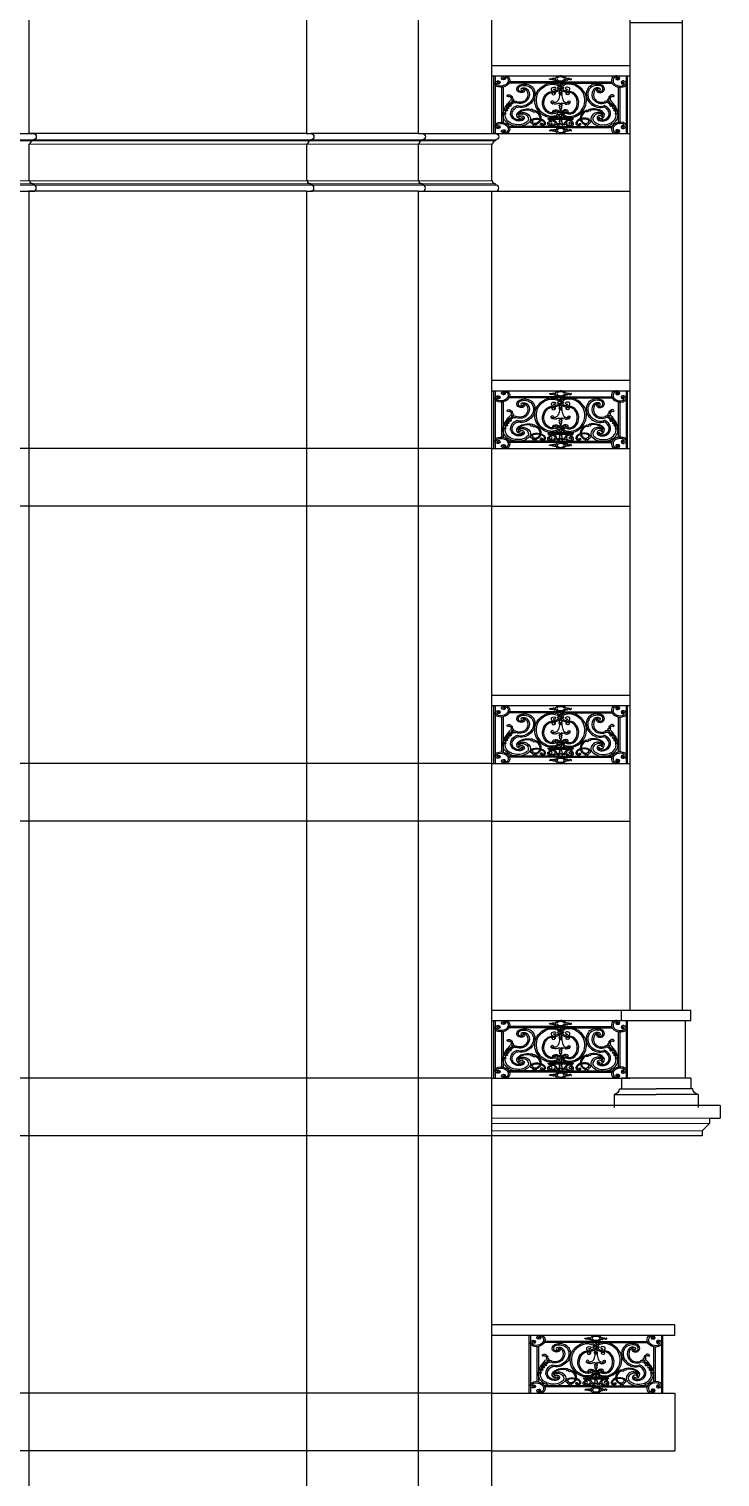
# Model space of a CAD drawing. Extents: x 185 to 567, y -69 to 170.
# Drawn here: x 411.99 to 418.58, y -27.89 to -14.09 of the extents above; entities that cross this region are included whole.
import ezdxf

# ---------------------------------------------------------------- set-up
doc = ezdxf.new("R2010")
doc.units = 0
doc.header["$LTSCALE"] = 0.25
doc.header["$MEASUREMENT"] = 0
doc.layers.get('0').update_dxf_attribs({"linetype": 'CONTINUOUS'})
for name, color, linetype in [('A-ELV 0', 10, 'CONTINUOUS'), ('A-ELV 1', 11, 'CONTINUOUS'), ('A-ELV 4', 41, 'CONTINUOUS'), ('A-ELV 5', 51, 'CONTINUOUS'), ('A-ELV 6', 71, 'CONTINUOUS'), ('A-FerFroge', 156, 'CONTINUOUS'), ('A-groves', 8, 'CONTINUOUS')]:
    doc.layers.add(name, color=color, linetype=linetype)
doc.layers.add('A-KORNISH', color=8, linetype='CONTINUOUS', lineweight=9)

# ---------------------------------------------------------------- blocks, each defined once
blk = doc.blocks.new('htft')
blk.add_lwpolyline([(0, 0), (-0.04, 0, 1), (-0.04, -0.06), (-0.04, -0.07, -0.414214), (-0.01, -0.1), (0, -0.1)], format="xyb")
blk = doc.blocks.new('A$C50FD488D')
for p, q in [((0.209, -0.648), (0.209, -0.101)), ((0.219, -0.1), (0.219, -0.649)), ((1.181, -0.1), (1.181, -0.649)), ((1.191, -0.648), (1.191, -0.101)), ((0.266, -0.208), (0.266, -0.542)), ((0.278, -0.206), (0.278, -0.544)), ((0.7, -0.169), (0.323, -0.169)), ((0.7, -0.158), (0.326, -0.158)), ((0.434, -0.169), (0.434, -0.178)), ((0.443, -0.169), (0.443, -0.178)), ((0.655, -0.123), (0.663, -0.123)), ((0.655, -0.14), (0.665, -0.14)), ((0.678, -0.209), (0.678, -0.218)), ((0.7, -0.207), (0.68, -0.207)), ((0.7, -0.158), (1.074, -0.158)), ((0.7, -0.169), (1.077, -0.169)), ((0.7, -0.207), (0.72, -0.207)), ((0.722, -0.209), (0.722, -0.218)), ((0.745, -0.14), (0.735, -0.14)), ((0.745, -0.123), (0.737, -0.123)), ((0.957, -0.169), (0.957, -0.178)), ((0.966, -0.169), (0.966, -0.178)), ((1.122, -0.206), (1.122, -0.544)), ((1.134, -0.208), (1.134, -0.542)), ((0.513, -0.3), (0.51, -0.3)), ((0.516, -0.28), (0.512, -0.28)), ((0.68, -0.22), (0.7, -0.22)), ((0.701, -0.263), (0.689, -0.263)), ((0.701, -0.278), (0.69, -0.278)), ((0.695, -0.274), (0.695, -0.278)), ((0.699, -0.263), (0.711, -0.263)), ((0.699, -0.278), (0.71, -0.278)), ((0.72, -0.22), (0.7, -0.22)), ((0.705, -0.274), (0.705, -0.278)), ((0.884, -0.28), (0.888, -0.28)), ((0.887, -0.3), (0.89, -0.3)), ((0.684, -0.327), (0.682, -0.327)), ((0.696, -0.362), (0.696, -0.375)), ((0.704, -0.362), (0.704, -0.375)), ((0.716, -0.327), (0.718, -0.327)), ((0.607, -0.508), (0.607, -0.511)), ((0.61, -0.505), (0.7, -0.505)), ((0.61, -0.514), (0.7, -0.514)), ((0.62, -0.498), (0.7, -0.498)), ((0.62, -0.498), (0.62, -0.505)), ((0.7, -0.498), (0.649, -0.498)), ((0.7, -0.505), (0.649, -0.505)), ((0.7, -0.514), (0.649, -0.514)), ((0.672, -0.453), (0.672, -0.461)), ((0.7, -0.45), (0.675, -0.45)), ((0.675, -0.464), (0.7, -0.464)), ((0.69, -0.514), (0.69, -0.522)), ((0.7, -0.45), (0.725, -0.45)), ((0.725, -0.464), (0.7, -0.464)), ((0.7, -0.498), (0.751, -0.498)), ((0.78, -0.498), (0.7, -0.498)), ((0.7, -0.505), (0.751, -0.505)), ((0.79, -0.505), (0.7, -0.505)), ((0.7, -0.514), (0.751, -0.514)), ((0.79, -0.514), (0.7, -0.514)), ((0.71, -0.514), (0.71, -0.522)), ((0.728, -0.453), (0.728, -0.461)), ((0.78, -0.498), (0.78, -0.505)), ((0.793, -0.508), (0.793, -0.511)), ((0.7, -0.581), (0.323, -0.581)), ((0.7, -0.592), (0.326, -0.592)), ((0.655, -0.61), (0.665, -0.61)), ((0.655, -0.627), (0.663, -0.627)), ((0.69, -0.551), (0.691, -0.551)), ((0.691, -0.536), (0.691, -0.551)), ((0.7, -0.581), (1.077, -0.581)), ((0.7, -0.592), (1.074, -0.592)), ((0.709, -0.536), (0.709, -0.551)), ((0.71, -0.551), (0.709, -0.551)), ((0.745, -0.61), (0.735, -0.61)), ((0.745, -0.627), (0.737, -0.627))]:
    blk.add_line(p, q)
at = {"extrusion": (0, 0, -1)}
for centre, major_axis, ratio, start_param, end_param in [((0.292, -0.126), (-0.0261, 0), 0.986193, 0.359204, 1.773868), ((0.293, -0.132), (-0.0326, 0), 0.986193, 1.693369, 2.794993), ((0.7, -0.129), (-0.0381, 0), 0.770201, 4.712389, 7.853982), ((0.245, -0.173), (0.0261, 0), 0.986193, 2.925853, 4.340517), ((0.252, -0.174), (0.0326, 0), 0.986193, 1.904728, 3.006352), ((0.252, -0.174), (0.0205, 0), 0.986193, 1.904728, 3.601022), ((0.245, -0.173), (0.014, 0), 0.986193, 3.739788, 4.340517), ((0.241, -0.163), (0.0157, 0), 0.986193, 4.340517, 6.796357), ((0.245, -0.165), (0.00696, 0), 0.986193, 3.141593, 9.424778), ((0.247, -0.167), (0.00887, 0), 0.986193, 0.513172, 3.089812), ((0.262, -0.144), (-0.0655, 0), 0.986193, 3.920657, 5.048192), ((0.262, -0.144), (-0.0534, 0), 0.986193, 3.920657, 5.048192), ((0.282, -0.122), (0.0157, 0), 0.986193, 1.044957, 3.500797), ((0.292, -0.126), (0.014, 0), 0.986193, 3.500797, 4.101526), ((0.293, -0.132), (0.0205, 0), 0.986193, 4.240292, 5.936586), ((0.286, -0.128), (-0.00887, 0), 0.986193, 1.609909, 4.186549), ((0.262, -0.144), (-0.0534, 0), 0.986193, 2.793121, 3.920657), ((0.262, -0.144), (-0.0655, 0), 0.986193, 2.793121, 3.920657), ((0.424, -0.225), (0.045, 0), 0.986193, 3.136144, 4.437415), ((0.424, -0.225), (0.0343, 0), 0.986193, 3.117833, 4.149148), ((0.431, -0.257), (-0.0667, 0), 0.986193, 1.189802, 2.81634), ((0.435, -0.248), (-0.0711, 0), 0.986193, 1.239292, 2.685863), ((0.683, -0.326), (-0.173, 0), 0.986193, 0.307207, 0.972216), ((0.683, -0.326), (0.162, 0), 0.986193, 3.544055, 4.113809), ((0.637, -0.259), (0.092, 0), 0.986193, 4.113809, 5.142554), ((0.637, -0.259), (0.0807, 0), 0.986193, 4.113809, 5.142554), ((0.622, -0.13), (-0.0028, 0), 0.986193, -0.347364, 2.45784), ((0.629, -0.125), (-0.0114, 0), 0.986193, 4.153001, 5.767627), ((0.629, -0.125), (-0.00588, 0), 0.986193, 3.689898, 5.767627), ((0.651, -0.226), (-0.0189, 0), 0.986193, 0.23755, 1.917148), ((0.639, -0.131), (-0.00547, 0), 0.986193, 0.548305, 1.353902), ((0.641, -0.143), (0.00954, 0), 0.986193, 4.147409, 5.443922), ((0.64, -0.136), (0.0103, 0), 0.986193, 4.517077, 4.873859), ((0.641, -0.103), (0.0235, 0), 0.986193, 1.128208, 1.558447), ((0.645, -0.138), (-0.00206, 0.00206), 1, 1.523847, 1.779943), ((0.655, -0.132), (0.00879, 0), 0.986193, 1.570796, 2.558971), ((0.654, -0.218), (-0.0107, 0), 0.986193, 1.917148, 5.316293), ((0.655, -0.132), (0.00879, 0), 0.986193, 4.310092, 4.712389), ((0.659, -0.213), (-0.0287, 0), 0.986193, 2.000961, 2.94312), ((0.7, -0.129), (-0.0273, 0.0003), 0.684091, 4.704331, 7.845923), ((0.659, -0.213), (-0.04, 0), 0.986193, 2.000961, 2.99964), ((0.68, -0.209), (0.00147, 0), 0.986193, 3.141593, 4.712389), ((0.704, -0.191), (0.0109, 0), 0.986193, 2.526413, 3.810715), ((0.684, -0.175), (-0.0145, 0), 0.986193, 2.72718, 3.810715), ((0.314, -0.291), (-0.0071, 0), 0.986193, 4.239124, 6.908824), ((0.321, -0.295), (0.0152, 0), 0.986193, 3.767232, 5.474069), ((0.322, -0.306), (-0.0107, 0), 0.986193, 1.097531, 2.553849), ((0.3, -0.317), (0.0457, 0), 0.986193, -0.809116, -0.712984), ((0.304, -0.319), (0.0334, 0), 0.986193, -0.587743, 0.619356), ((0.332, -0.29), (-0.00351, 0), 0.986193, 2.51217, 3.665061), ((0.336, -0.292), (0.00146, 0), 0.986193, 1.387681, 3.665061), ((0.338, -0.302), (-0.00841, 0), 0.986193, 1.387681, 2.785357), ((0.332, -0.304), (-0.0144, 0), 0.986193, 2.785357, 3.792328), ((0.346, -0.314), (-0.00182, 0.00182), 1, 5.778964, 6.141834), ((0.344, -0.314), (0.00147, 0), 0.986193, 1.906583, 3.426498), ((0.339, -0.33), (0.0165, 0), 0.986193, -1.23501, -0.133651), ((0.411, -0.228), (0.0318, 0), 0.986193, 1.02315, 3.250179), ((0.411, -0.228), (0.0212, 0), 0.986193, 1.359839, 3.277918), ((0.419, -0.228), (0.0104, 0), 0.986193, 3.141593, 9.424778), ((0.431, -0.245), (0.0316, 0), 0.986193, 4.08399, 5.814843), ((0.415, -0.238), (0.0107, 0), 0.986193, -0.207114, 1.517375), ((0.415, -0.238), (-0.0213, 0), 0.986193, 1.766722, 4.073893), ((0.431, -0.245), (0.021, 0), 0.986193, -1.540418, -0.468342), ((0.382, -0.282), (0.129, 0), 0.986193, 0.040903, 1.04538), ((0.365, -0.278), (0.0949, 0), 0.986193, -0.468342, 0.502042), ((0.365, -0.278), (-0.106, 0), 0.986193, 2.67325, 3.643635), ((0.374, -0.276), (-0.127, 0), 0.986193, 2.81634, 3.559374), ((0.393, -0.271), (0.119, 0), 0.986193, -0.478494, 0.140238), ((0.636, -0.33), (0, 0.168), 0.749863, 2.987054, 5.054443), ((0.637, -0.359), (0, 0.11), 0.634622, -1.455899, 0.198074), ((0.657, -0.227), (0.0253, 0), 0.986193, 1.662425, 3.379143), ((0.644, -0.266), (-0.0174, 0), 0.986193, 1.67343, 3.999532), ((0.662, -0.227), (0.0138, 0), 0.986193, 1.325993, 3.162944), ((0.659, -0.213), (0.04, 0), 0.986193, 0.177072, 1.662425), ((0.659, -0.213), (-0.0287, 0), 0.986193, 3.389621, 4.490786), ((0.68, -0.218), (0.00147, 0), 0.986193, 1.570796, 3.141593), ((0.512, -0.28), (0.179, 0), 0.986193, -0.010351, 0.269948), ((0.701, -0.263), (-0.0127, 0), 0.986193, -1.050198, 0.054521), ((0.696, -0.248), (0.00484, 0), 0.986193, 2.222604, 4.060581), ((0.695, -0.26), (0.00403, 0), 0.986193, 2.222604, 4.060581), ((0.683, -0.232), (0.0155, 0), 0.986193, -0.501731, 0.918989), ((0.691, -0.254), (0.00273, 0), 0.986193, -0.918989, 0.918989), ((0.424, -0.462), (0.145, 0), 0.986193, 3.070847, 3.598568), ((0.425, -0.464), (-0.14, 0), 0.986193, 0.223137, 0.363351), ((0.694, -0.593), (-0.446, 0), 0.986193, 0.456975, 0.619356), ((0.297, -0.415), (-0.00258, 0), 0.986193, 0.190764, 3.677531), ((0.302, -0.418), (-0.00375, 0), 0.986193, -1.206139, 0.535939), ((0.309, -0.402), (-0.00766, 0), 0.986193, -0.544841, 0.757911), ((0.299, -0.426), (-0.00441, 0), 0.986193, 1.935454, 3.61259), ((0.307, -0.402), (-0.00629, 0), 0.986193, 3.685922, 5.738345), ((0.303, -0.401), (-0.00496, 0), 0.986193, 1.545099, 3.312198), ((0.304, -0.428), (-0.00631, 0), 0.986193, 2.192956, 4.91313), ((0.312, -0.418), (0.00705, 0), 0.986193, 2.192956, 4.9735), ((0.308, -0.388), (-0.00191, 0), 0.986193, 3.7565, 6.59316), ((0.246, -0.328), (0.0854, 0), 0.986193, 0.444529, 0.783696), ((0.311, -0.403), (0.00326, 0), 0.986193, 1.079241, 3.312198), ((0.327, -0.401), (0.0209, 0), 0.986193, 3.756501, 4.081862), ((0.315, -0.406), (-0.00536, 0), 0.986193, 2.583833, 4.9735), ((0.307, -0.374), (0.0138, 0), 0.986193, 0.400155, 0.940269), ((0.33, -0.397), (-0.0121, 0), 0.986193, -0.557759, 0.436551), ((0.323, -0.38), (-0.00404, 0), 0.986193, 0.400155, 2.512824), ((0.326, -0.395), (0.00706, 0), 0.986193, 3.578144, 5.326019), ((0.327, -0.366), (-0.00411, 0), 0.986193, 0.444529, 3.917405), ((0.328, -0.377), (0.00194, 0), 0.986193, -0.597423, 2.512824), ((0.334, -0.373), (-0.00575, 0), 0.986193, -0.597423, 0.701205), ((0.332, -0.385), (0.00445, 0), 0.986193, -0.122631, 2.184426), ((0.336, -0.358), (0.00328, 0), 0.986193, 1.056125, 3.391753), ((0.333, -0.349), (-0.0083, 0), 0.986193, 3.078791, 4.711877), ((0.363, -0.382), (-0.0264, 0), 0.986193, -0.122631, 0.984654), ((0.414, -0.453), (-0.0791, 0), 0.986193, 0.094175, 1.069333), ((0.341, -0.367), (-0.00708, 0), 0.986193, 1.056125, 1.960136), ((0.346, -0.348), (0.00514, 0), 0.986193, 1.224743, 3.000432), ((0.344, -0.341), (0.00156, 0), 0.986193, 2.393715, 4.557851), ((0.343, -0.337), (0.00181, 0), 0.986193, -0.253663, 1.416259), ((0.339, -0.345), (-0.00499, 0), 0.986193, 2.393715, 2.865382), ((0.345, -0.343), (-0.00147, 0), 0.986193, 4.095125, 6.006974), ((0.362, -0.373), (-0.0219, 0), 0.986193, 0.60362, 0.944428), ((0.347, -0.337), (-0.00175, 0), 0.986193, -0.253663, 2.002078), ((0.36, -0.364), (0.0243, 0), 0.986193, 4.095125, 5.362212), ((0.349, -0.329), (-0.00629, 0), 0.986193, 3.007942, 4.929364), ((0.362, -0.373), (0.0189, 0), 0.986193, 3.923198, 5.156681), ((0.348, -0.354), (-0.00144, 0), 0.986193, 1.218517, 4.325141), ((0.459, -0.487), (0.122, 0), 0.986193, 3.626248, 3.961743), ((0.399, -0.297), (0.0669, 0), 0.986193, 0.502042, 2.015089), ((0.4, -0.299), (0.0534, 0), 0.986193, 0.481174, 2.075535), ((0.379, -0.39), (0.00656, 0), 0.986193, 4.127294, 5.247131), ((0.383, -0.414), (-0.0164, 0), 0.986193, 1.131987, 1.889406), ((0.407, -0.344), (0.0474, 0), 0.986193, 1.219531, 2.105538), ((0.411, -0.331), (-0.0723, 0), 0.986193, 4.186973, 5.030999), ((0.46, -0.512), (-0.0986, 0), 0.986193, 0.847252, 1.876614), ((0.46, -0.512), (-0.091, 0), 0.986193, 0.847252, 1.775558), ((0.383, -0.28), (-0.117, 0), 0.986193, 3.559374, 4.361123), ((0.487, -0.427), (0.00925, 0), 0.986193, 3.141593, 9.424778), ((0.637, -0.358), (0, 0.105), 0.664345, 2.792693, 4.826957), ((0.648, -0.35), (-0.0189, 0), 0.986193, 4.424307, 6.467477), ((0.638, -0.347), (0.00867, 0), 0.986193, 3.141593, 9.424778), ((0.661, -0.442), (-0.0187, 0), 0.986193, -0.611101, 1.440214), ((0.653, -0.327), (0.0285, 0), 0.986193, 0.005829, 1.918893), ((0.66, -0.363), (-0.00819, 0), 0.986193, 3.762001, 5.60071), ((0.663, -0.454), (0.031, 0), 0.986193, 4.581806, 6.159658), ((0.678, -0.376), (0.014, 0), 0.986193, 3.787884, 5.054616), ((0.684, -0.357), (-0.0067, 0), 0.986193, 3.987504, 4.964118), ((0.692, -0.365), (-0.00484, 0), 0.986193, 0.845912, 2.529622), ((0.693, -0.383), (0.00433, 0), 0.986193, 1.875147, 4.408038), ((0.696, -0.401), (-0.00587, 0), 0.986193, -0.780965, 0.780965), ((0.69, -0.373), (-0.00589, 0), 0.986193, 3.583441, 4.408038), ((0.691, -0.392), (0.00524, 0), 0.986193, -1.266445, 1.266445), ((0.687, -0.41), (0.00756, 0), 0.986193, -0.780965, -0.059676), ((0.706, -0.413), (0.0121, 0), 0.986193, 2.301082, 3.417667), ((0.694, -0.426), (0.0055, 0), 0.986193, -0.84051, 0.965496), ((0.385, -0.476), (0.106, 0), 0.986193, 2.22596, 3.172079), ((0.288, -0.458), (0.0038, 0), 0.986193, 3.141593, 9.424778), ((0.292, -0.429), (-0.00571, 0), 0.986193, 3.508652, 5.408534), ((0.385, -0.476), (0.0917, 0), 0.986193, 2.216856, 3.176603), ((0.307, -0.446), (0.0127, 0), 0.986193, 2.444401, 4.409658), ((0.322, -0.471), (0.028, 0), 0.986193, 3.087824, 3.501086), ((0.296, -0.458), (0.00362, 0), 0.986193, -1.200664, 1.691177), ((0.302, -0.433), (-0.00495, 0), 0.986193, 0.367059, 1.782679), ((0.409, -0.461), (0.0759, 0), 0.986193, 2.176291, 3.342001), ((0.409, -0.461), (0.0653, 0), 0.986193, 2.176291, 3.613177), ((0.394, -0.482), (0.0496, 0), 0.986193, 1.018559, 2.176291), ((0.394, -0.482), (0.0389, 0), 0.986193, 1.018559, 2.176291), ((0.426, -0.473), (-0.0471, 0), 0.986193, -0.551208, 0.847252), ((0.402, -0.488), (-0.0193, 0), 0.986193, 3.502327, 5.731977), ((0.426, -0.473), (0.0395, 0), 0.986193, 3.247905, 3.988844), ((0.425, -0.493), (-0.0447, 0), 0.986193, 0.555033, 2.128552), ((0.421, -0.488), (-0.0279, 0), 0.986193, 0.006108, 1.81447), ((0.397, -0.487), (0.00434, 0), 0.986193, -0.037495, 3.068222), ((0.414, -0.492), (0.0135, 0), 0.986193, 3.494217, 5.041103), ((0.407, -0.502), (0.0153, 0), 0.986193, -0.500246, 1.018559), ((0.407, -0.502), (-0.026, 0), 0.986193, 2.049556, 4.160152), ((0.412, -0.51), (-0.0517, 0), 0.986193, 1.883649, 3.597263), ((0.412, -0.51), (0.0662, 0), 0.986193, -0.984044, 0.45567), ((0.519, -0.542), (-0.0388, 0), 0.986193, -0.010266, 1.508225), ((0.514, -0.533), (-0.02, 0), 0.986193, -0.153938, 1.183318), ((0.504, -0.435), (0.00925, 0), 0.986193, 3.141593, 9.424778), ((0.52, -0.543), (-0.0319, 0), 0.986193, 1.15152, 1.500262), ((0.46, -0.512), (0.0986, 0), 0.986193, -1.051426, -0.604473), ((0.46, -0.512), (0.091, 0), 0.986193, -0.95037, -0.604473), ((0.524, -0.581), (-0.0781, 0), 0.986193, 1.477321, 2.262749), ((0.524, -0.581), (-0.0704, 0), 0.986193, 1.477321, 2.262749), ((0.499, -0.512), (-0.0556, 0), 0.986193, 3.300043, 4.143488), ((0.542, -0.447), (-0.00969, 0), 0.986193, 0.203134, 1.344916), ((0.472, -0.503), (-0.0759, 0), 0.986193, 2.537119, 3.56788), ((0.472, -0.503), (0.0836, 0), 0.986193, -0.604473, 0.213243), ((0.542, -0.447), (0.00969, 0), 0.986193, 0.579329, 1.596479), ((0.55, -0.55), (0.0298, 0), 0.986193, -0.875887, -0.023874), ((0.55, -0.55), (-0.0375, 0), 0.986193, 2.265705, 3.10214), ((0.61, -0.508), (0.00294, 0), 0.986193, 3.141593, 4.712389), ((0.61, -0.511), (-0.00294, 0), 0.986193, 4.712389, 6.283185), ((0.621, -0.522), (-0.00525, 0), 0.986193, 4.527174, 6.98995), ((0.634, -0.547), (0.0332, 0), 0.986193, 4.187766, 6.285251), ((0.634, -0.547), (-0.0233, 0), 0.986193, 1.046173, 3.586786), ((0.645, -0.448), (0.0501, 0), 0.986193, 0.31332, 1.348449), ((0.663, -0.438), (0.00464, 0), 0.986193, 1.87872, 4.710272), ((0.663, -0.454), (0.0208, 0), 0.986193, 4.699759, 6.096997), ((0.65, -0.451), (0.0333, 0), 0.986193, 0.38402, 1.030313), ((0.675, -0.453), (0.00294, 0), 0.986193, 3.141593, 4.712389), ((0.675, -0.461), (-0.00294, 0), 0.986193, 4.712389, 6.283185), ((0.695, -0.521), (0.00463, 0), 0.986193, 1.620238, 3.108149), ((0.698, -0.536), (-0.00637, 0), 0.986193, -0.119702, 1.112412), ((0.704, -0.439), (-0.0108, 0), 0.986193, -0.769176, 0.965496), ((0.7, -0.479), (-0.00775, 0), 0.986193, -0.81588, 0.81588), ((0.689, -0.468), (0.0079, 0), 0.986193, -0.546224, 0.81588), ((0.688, -0.491), (0.00973, 0), 0.986193, -0.81588, 0.81588), ((0.694, -0.528), (-0.00233, 0), 0.986193, 2.029181, 4.254004), ((0.694, -0.448), (0.00262, 0), 0.986193, -0.769176, 0.769176), ((0.245, -0.577), (-0.0261, 0), 0.986193, -1.198924, 0.21574), ((0.252, -0.576), (-0.0326, 0), 0.986193, 0.13524, 1.236864), ((0.252, -0.576), (0.0205, 0), 0.986193, 2.682163, 4.378457), ((0.245, -0.577), (-0.014, 0), 0.986193, -1.198924, -0.598195), ((0.241, -0.587), (-0.0157, 0), 0.986193, 2.628421, 5.084261), ((0.247, -0.583), (-0.00887, 0), 0.986193, 0.05178, 2.628421), ((0.245, -0.585), (0.00696, 0), 0.986193, 3.141593, 9.424778), ((0.262, -0.606), (0.0655, 0), 0.986193, 4.376586, 5.504121), ((0.262, -0.606), (0.0534, 0), 0.986193, 4.376586, 5.504121), ((0.282, -0.628), (-0.0157, 0), 0.986193, -0.359204, 2.096636), ((0.292, -0.624), (0.0261, 0), 0.986193, 1.367724, 2.782388), ((0.284, -0.624), (0.00696, 0), 0.986193, 3.141593, 9.424778), ((0.292, -0.624), (-0.014, 0), 0.986193, -0.959933, -0.359204), ((0.293, -0.618), (-0.0205, 0), 0.986193, 3.488192, 5.184486), ((0.286, -0.622), (0.00887, 0), 0.986193, -1.044957, 1.531684), ((0.293, -0.618), (0.0326, 0), 0.986193, 0.3466, 1.448224), ((0.262, -0.606), (0.0534, 0), 0.986193, -0.779064, 0.348471), ((0.262, -0.606), (-0.0655, 0), 0.986193, 2.362528, 3.490064), ((0.378, -0.494), (-0.0865, 0), 0.986193, 4.712389, 5.430246), ((0.378, -0.494), (-0.072, 0), 0.986193, 4.695569, 5.430246), ((0.391, -0.487), (0.0953, 0), 0.986193, 0.581027, 1.717764), ((0.391, -0.486), (-0.081, 0), 0.986193, 3.748469, 4.870759), ((0.489, -0.542), (-0.00856, 0), 0.986193, 2.258777, 6.210372), ((0.5, -0.556), (-0.00856, 0), 0.986193, -1.220497, 2.8792), ((0.507, -0.526), (0.0397, 0), 0.986193, 0.971295, 1.828835), ((0.505, -0.573), (0.00492, 0), 0.986193, 2.129858, 4.153328), ((0.498, -0.562), (0.0086, 0), 0.986193, 0.273969, 1.011735), ((0.5, -0.581), (-0.00425, 0), 0.986193, 2.129858, 3.088852), ((0.514, -0.53), (-0.0241, 0), 0.986193, 4.01445, 4.96415), ((0.522, -0.562), (-0.0086, 0), 0.986193, -1.011735, -0.273969), ((0.52, -0.581), (-0.00425, 0), 0.986193, 0.05274, 1.011735), ((0.515, -0.573), (-0.00492, 0), 0.986193, 2.129858, 4.153328), ((0.499, -0.512), (-0.0479, 0), 0.986193, 3.629804, 4.033873), ((0.56, -0.561), (0.00859, 0), 0.986193, 2.449744, 4.261139), ((0.56, -0.559), (0.00684, 0), 0.986193, 3.141593, 9.424778), ((0.568, -0.555), (-0.0181, 0), 0.986193, 4.232351, 5.591336), ((0.568, -0.555), (0.0104, 0), 0.986193, 1.090758, 1.92466), ((0.566, -0.552), (-0.0143, 0), 0.986193, 2.957403, 4.232351), ((0.566, -0.552), (0.0219, 0), 0.986193, -0.154706, 1.090758), ((0.63, -0.556), (0.0253, 0), 0.986193, 1.521268, 3.60072), ((0.622, -0.552), (-0.0163, 0), 0.986193, 0.44789, 2.354725), ((0.631, -0.556), (0.0159, 0), 0.986193, 1.544729, 3.589483), ((0.622, -0.62), (0.0028, 0), 0.986193, 0.683753, 3.488957), ((0.629, -0.625), (0.0114, 0), 0.986193, 3.657151, 5.271777), ((0.629, -0.625), (0.00588, 0), 0.986193, 3.657151, 5.73488), ((0.631, -0.545), (-0.0265, 0), 0.986193, 3.586786, 4.686322), ((0.632, -0.546), (0.0348, 0), 0.986193, 0.432203, 1.57951), ((0.639, -0.619), (0.00547, 0), 0.986193, 1.78769, 2.593288), ((0.641, -0.607), (0.00954, 0), 0.986193, 0.839263, 2.135776), ((0.64, -0.614), (0.0103, 0), 0.986193, 1.409326, 1.766108), ((0.641, -0.647), (0.0235, 0), 0.986193, -1.558447, -1.128208), ((0.655, -0.618), (-0.00879, 0), 0.986193, 0.582622, 1.570796), ((0.645, -0.612), (0.00206, 0.00206), 1, 1.36165, 1.617745), ((0.655, -0.618), (0.00879, 0), 0.986193, 1.570796, 1.973093), ((0.634, -0.547), (0.0233, 0.0233), 1, 1.165751, 1.225211), ((0.663, -0.565), (0.00605, 0), 0.986193, -1.339211, -0.50515), ((0.668, -0.552), (-0.00509, 0), 0.986193, 1.277223, 2.908786), ((0.675, -0.558), (0.00781, 0), 0.986193, 1.353928, 2.636442), ((0.681, -0.549), (0.00856, 0), 0.986193, 0.31267, 2.908786), ((0.679, -0.575), (0.00989, 0), 0.986193, 4.495521, 5.311814), ((0.687, -0.561), (-0.00726, 0), 0.986193, 3.205723, 5.116798), ((0.698, -0.561), (0.00336, 0), 0.986193, 3.205723, 4.562542), ((0.697, -0.556), (-0.00221, 0), 0.986193, 3.148587, 4.562542), ((0.701, -0.556), (0.000869, 0.000869), 1, 3.843332, 5.068991), ((0.7, -0.621), (-0.0381, 0), 0.770201, 7.853982, 10.995574), ((0.7, -0.621), (-0.0273, 0.0003), 0.684091, 1.562738, 4.704331)]:
    blk.add_ellipse(centre, major_axis=major_axis, ratio=ratio, start_param=start_param, end_param=end_param, dxfattribs=at)
for centre, major_axis, ratio, start_param, end_param in [((0.7, -0.129), (0.0381, 0), 0.770201, 4.712389, 7.853982), ((1.107, -0.132), (0.0326, 0), 0.986193, 1.693369, 2.794993), ((1.108, -0.126), (0.0261, 0), 0.986193, 0.359204, 1.773868), ((0.7, -0.129), (0.0273, 0.0003), 0.684091, 4.704331, 7.845923), ((0.716, -0.175), (0.0145, 0), 0.986193, 2.72718, 3.810715), ((0.741, -0.213), (0.04, 0), 0.986193, 2.000961, 2.99964), ((0.696, -0.191), (-0.0109, 0), 0.986193, 2.526413, 3.810715), ((0.741, -0.213), (0.0287, 0), 0.986193, 2.000961, 2.94312), ((0.72, -0.209), (-0.00147, 0), 0.986193, 3.141593, 4.712389), ((0.763, -0.259), (-0.092, 0), 0.986193, 4.113809, 5.142554), ((0.763, -0.259), (-0.0807, 0), 0.986193, 4.113809, 5.142554), ((0.746, -0.218), (0.0107, 0), 0.986193, 1.917148, 5.316293), ((0.749, -0.226), (0.0189, 0), 0.986193, 0.23755, 1.917148), ((0.745, -0.132), (-0.00879, 0), 0.986193, 4.310092, 4.712389), ((0.745, -0.132), (-0.00879, 0), 0.986193, 1.570796, 2.558971), ((0.759, -0.103), (-0.0235, 0), 0.986193, 1.128208, 1.558447), ((0.759, -0.143), (-0.00954, 0), 0.986193, 4.147409, 5.443922), ((0.755, -0.138), (0.00206, 0.00206), 1, 1.523847, 1.779943), ((0.76, -0.136), (-0.0103, 0), 0.986193, 4.517077, 4.873859), ((0.761, -0.131), (0.00547, 0), 0.986193, 0.548305, 1.353902), ((0.771, -0.125), (0.0114, 0), 0.986193, 4.153001, 5.767627), ((0.771, -0.125), (0.00588, 0), 0.986193, 3.689898, 5.767627), ((0.778, -0.13), (0.0028, 0), 0.986193, -0.347364, 2.45784), ((0.717, -0.326), (-0.162, 0), 0.986193, 3.544055, 4.113809), ((0.717, -0.326), (0.173, 0), 0.986193, 0.307207, 0.972216), ((0.965, -0.248), (0.0711, 0), 0.986193, 1.239292, 2.685863), ((0.969, -0.257), (0.0667, 0), 0.986193, 1.189802, 2.81634), ((0.976, -0.225), (-0.045, 0), 0.986193, 3.136144, 4.437415), ((0.976, -0.225), (-0.0343, 0), 0.986193, 3.117833, 4.149148), ((1.138, -0.144), (0.0655, 0), 0.986193, 2.793121, 3.920657), ((1.138, -0.144), (0.0534, 0), 0.986193, 2.793121, 3.920657), ((1.107, -0.132), (-0.0205, 0), 0.986193, 4.240292, 5.936586), ((1.138, -0.144), (0.0655, 0), 0.986193, 3.920657, 5.048192), ((1.138, -0.144), (0.0534, 0), 0.986193, 3.920657, 5.048192), ((1.114, -0.128), (0.00887, 0), 0.986193, 1.609909, 4.186549), ((1.118, -0.122), (-0.0157, 0), 0.986193, 1.044957, 3.500797), ((1.108, -0.126), (-0.014, 0), 0.986193, 3.500797, 4.101526), ((1.159, -0.163), (-0.0157, 0), 0.986193, 4.340517, 6.796357), ((1.153, -0.167), (-0.00887, 0), 0.986193, 0.513172, 3.089812), ((1.155, -0.165), (-0.00696, 0), 0.986193, 3.141593, 9.424778), ((1.148, -0.174), (-0.0205, 0), 0.986193, 1.904728, 3.601022), ((1.148, -0.174), (-0.0326, 0), 0.986193, 1.904728, 3.006352), ((1.155, -0.173), (-0.014, 0), 0.986193, 3.739788, 4.340517), ((1.155, -0.173), (-0.0261, 0), 0.986193, 2.925853, 4.340517), ((0.717, -0.232), (-0.0155, 0), 0.986193, -0.501731, 0.918989), ((0.741, -0.213), (-0.04, 0), 0.986193, 0.177072, 1.662425), ((0.699, -0.263), (0.0127, 0), 0.986193, -1.050198, 0.054521), ((0.709, -0.254), (-0.00273, 0), 0.986193, -0.918989, 0.918989), ((0.704, -0.248), (-0.00484, 0), 0.986193, 2.222604, 4.060581), ((0.705, -0.26), (-0.00403, 0), 0.986193, 2.222604, 4.060581), ((0.888, -0.28), (-0.179, 0), 0.986193, -0.010351, 0.269948), ((0.741, -0.213), (0.0287, 0), 0.986193, 3.389621, 4.490786), ((0.72, -0.218), (-0.00147, 0), 0.986193, 1.570796, 3.141593), ((0.738, -0.227), (-0.0138, 0), 0.986193, 1.325993, 3.162944), ((0.756, -0.266), (0.0174, 0), 0.986193, 1.67343, 3.999532), ((0.764, -0.33), (0, 0.168), 0.749863, 2.987054, 5.054443), ((0.743, -0.227), (-0.0253, 0), 0.986193, 1.662425, 3.379143), ((0.763, -0.359), (0, 0.11), 0.634622, -1.455899, 0.198074), ((1.007, -0.271), (-0.119, 0), 0.986193, -0.478494, 0.140238), ((1.018, -0.282), (-0.129, 0), 0.986193, 0.040903, 1.04538), ((1.026, -0.276), (0.127, 0), 0.986193, 2.81634, 3.559374), ((1.035, -0.278), (0.106, 0), 0.986193, 2.67325, 3.643635), ((1.035, -0.278), (-0.0949, 0), 0.986193, -0.468342, 0.502042), ((0.969, -0.245), (-0.0316, 0), 0.986193, 4.08399, 5.814843), ((0.969, -0.245), (-0.021, 0), 0.986193, -1.540418, -0.468342), ((0.985, -0.238), (0.0213, 0), 0.986193, 1.766722, 4.073893), ((0.981, -0.228), (-0.0104, 0), 0.986193, 3.141593, 9.424778), ((0.989, -0.228), (-0.0318, 0), 0.986193, 1.02315, 3.250179), ((0.985, -0.238), (-0.0107, 0), 0.986193, -0.207114, 1.517375), ((0.989, -0.228), (-0.0212, 0), 0.986193, 1.359839, 3.277918), ((1.061, -0.33), (-0.0165, 0), 0.986193, -1.23501, -0.133651), ((1.068, -0.304), (0.0144, 0), 0.986193, 2.785357, 3.792328), ((1.062, -0.302), (0.00841, 0), 0.986193, 1.387681, 2.785357), ((1.056, -0.314), (-0.00147, 0), 0.986193, 1.906583, 3.426498), ((1.054, -0.314), (0.00182, 0.00182), 1, 5.778964, 6.141834), ((1.096, -0.319), (-0.0334, 0), 0.986193, -0.587743, 0.619356), ((1.064, -0.292), (-0.00146, 0), 0.986193, 1.387681, 3.665061), ((1.068, -0.29), (0.00351, 0), 0.986193, 2.51217, 3.665061), ((1.1, -0.317), (-0.0457, 0), 0.986193, -0.809116, -0.712984), ((1.079, -0.295), (-0.0152, 0), 0.986193, 3.767232, 5.474069), ((1.078, -0.306), (0.0107, 0), 0.986193, 1.097531, 2.553849), ((1.086, -0.291), (0.0071, 0), 0.986193, 4.239124, 6.908824), ((0.706, -0.426), (-0.0055, 0), 0.986193, -0.84051, 0.965496), ((0.694, -0.413), (-0.0121, 0), 0.986193, 2.301082, 3.417667), ((0.708, -0.365), (0.00484, 0), 0.986193, 0.845912, 2.529622), ((0.71, -0.373), (0.00589, 0), 0.986193, 3.583441, 4.408038), ((0.709, -0.392), (-0.00524, 0), 0.986193, -1.266445, 1.266445), ((0.713, -0.41), (-0.00756, 0), 0.986193, -0.780965, -0.059676), ((0.737, -0.454), (-0.031, 0), 0.986193, 4.581806, 6.159658), ((0.707, -0.383), (-0.00433, 0), 0.986193, 1.875147, 4.408038), ((0.704, -0.401), (0.00587, 0), 0.986193, -0.780965, 0.780965), ((0.716, -0.357), (0.0067, 0), 0.986193, 3.987504, 4.964118), ((0.747, -0.327), (-0.0285, 0), 0.986193, 0.005829, 1.918893), ((0.722, -0.376), (-0.014, 0), 0.986193, 3.787884, 5.054616), ((0.74, -0.363), (0.00819, 0), 0.986193, 3.762001, 5.60071), ((0.763, -0.358), (0, 0.105), 0.664345, 2.792693, 4.826957), ((0.739, -0.442), (0.0187, 0), 0.986193, -0.611101, 1.440214), ((0.752, -0.35), (0.0189, 0), 0.986193, 4.424307, 6.467477), ((0.762, -0.347), (-0.00867, 0), 0.986193, 3.141593, 9.424778), ((0.913, -0.427), (-0.00925, 0), 0.986193, 3.141593, 9.424778), ((1.017, -0.28), (0.117, 0), 0.986193, 3.559374, 4.361123), ((0.94, -0.512), (0.0986, 0), 0.986193, 0.847252, 1.876614), ((0.94, -0.512), (0.091, 0), 0.986193, 0.847252, 1.775558), ((1.001, -0.297), (-0.0669, 0), 0.986193, 0.502042, 2.015089), ((1, -0.299), (-0.0534, 0), 0.986193, 0.481174, 2.075535), ((0.989, -0.331), (0.0723, 0), 0.986193, 4.186973, 5.030999), ((0.993, -0.344), (-0.0474, 0), 0.986193, 1.219531, 2.105538), ((1.017, -0.414), (0.0164, 0), 0.986193, 1.131987, 1.889406), ((1.021, -0.39), (-0.00656, 0), 0.986193, 4.127294, 5.247131), ((0.986, -0.453), (0.0791, 0), 0.986193, 0.094175, 1.069333), ((0.941, -0.487), (-0.122, 0), 0.986193, 3.626248, 3.961743), ((1.04, -0.364), (-0.0243, 0), 0.986193, 4.095125, 5.362212), ((1.038, -0.373), (-0.0189, 0), 0.986193, 3.923198, 5.156681), ((1.051, -0.329), (0.00629, 0), 0.986193, 3.007942, 4.929364), ((1.052, -0.354), (0.00144, 0), 0.986193, 1.218517, 4.325141), ((1.038, -0.373), (0.0219, 0), 0.986193, 0.60362, 0.944428), ((1.054, -0.348), (-0.00514, 0), 0.986193, 1.224743, 3.000432), ((1.037, -0.382), (0.0264, 0), 0.986193, -0.122631, 0.984654), ((1.053, -0.337), (0.00175, 0), 0.986193, -0.253663, 2.002078), ((1.055, -0.343), (0.00147, 0), 0.986193, 4.095125, 6.006974), ((1.057, -0.337), (-0.00181, 0), 0.986193, -0.253663, 1.416259), ((1.061, -0.345), (0.00499, 0), 0.986193, 2.393715, 2.865382), ((1.059, -0.367), (0.00708, 0), 0.986193, 1.056125, 1.960136), ((1.056, -0.341), (-0.00156, 0), 0.986193, 2.393715, 4.557851), ((1.067, -0.349), (0.0083, 0), 0.986193, 3.078791, 4.711877), ((1.064, -0.358), (-0.00328, 0), 0.986193, 1.056125, 3.391753), ((1.068, -0.385), (-0.00445, 0), 0.986193, -0.122631, 2.184426), ((0.706, -0.593), (0.446, 0), 0.986193, 0.456975, 0.619356), ((1.073, -0.366), (0.00411, 0), 0.986193, 0.444529, 3.917405), ((1.066, -0.373), (0.00575, 0), 0.986193, -0.597423, 0.701205), ((1.072, -0.377), (-0.00194, 0), 0.986193, -0.597423, 2.512824), ((1.074, -0.395), (-0.00706, 0), 0.986193, 3.578144, 5.326019), ((1.077, -0.38), (0.00404, 0), 0.986193, 0.400155, 2.512824), ((1.154, -0.328), (-0.0854, 0), 0.986193, 0.444529, 0.783696), ((1.085, -0.406), (0.00536, 0), 0.986193, 2.583833, 4.9735), ((1.07, -0.397), (0.0121, 0), 0.986193, -0.557759, 0.436551), ((1.093, -0.374), (-0.0138, 0), 0.986193, 0.400155, 0.940269), ((1.073, -0.401), (-0.0209, 0), 0.986193, 3.756501, 4.081862), ((1.088, -0.418), (-0.00705, 0), 0.986193, 2.192956, 4.9735), ((1.089, -0.403), (-0.00326, 0), 0.986193, 1.079241, 3.312198), ((1.093, -0.402), (0.00629, 0), 0.986193, 3.685922, 5.738345), ((1.096, -0.428), (0.00631, 0), 0.986193, 2.192956, 4.91313), ((1.092, -0.388), (0.00191, 0), 0.986193, 3.7565, 6.59316), ((1.097, -0.401), (0.00496, 0), 0.986193, 1.545099, 3.312198), ((1.101, -0.426), (0.00441, 0), 0.986193, 1.935454, 3.61259), ((1.091, -0.402), (0.00766, 0), 0.986193, -0.544841, 0.757911), ((1.098, -0.418), (0.00375, 0), 0.986193, -1.206139, 0.535939), ((1.103, -0.415), (0.00258, 0), 0.986193, 0.190764, 3.677531), ((0.976, -0.462), (-0.145, 0), 0.986193, 3.070847, 3.598568), ((0.975, -0.464), (0.14, 0), 0.986193, 0.223137, 0.363351), ((0.711, -0.468), (-0.0079, 0), 0.986193, -0.546224, 0.81588), ((0.696, -0.439), (0.0108, 0), 0.986193, -0.769176, 0.965496), ((0.706, -0.448), (-0.00262, 0), 0.986193, -0.769176, 0.769176), ((0.712, -0.491), (-0.00973, 0), 0.986193, -0.81588, 0.81588), ((0.706, -0.528), (0.00233, 0), 0.986193, 2.029181, 4.254004), ((0.705, -0.521), (-0.00463, 0), 0.986193, 1.620238, 3.108149), ((0.702, -0.536), (0.00637, 0), 0.986193, -0.119702, 1.112412), ((0.7, -0.479), (0.00775, 0), 0.986193, -0.81588, 0.81588), ((0.755, -0.448), (-0.0501, 0), 0.986193, 0.31332, 1.348449), ((0.737, -0.454), (-0.0208, 0), 0.986193, 4.699759, 6.096997), ((0.75, -0.451), (-0.0333, 0), 0.986193, 0.38402, 1.030313), ((0.725, -0.453), (-0.00294, 0), 0.986193, 3.141593, 4.712389), ((0.725, -0.461), (0.00294, 0), 0.986193, 4.712389, 6.283185), ((0.766, -0.547), (-0.0332, 0), 0.986193, 4.187766, 6.285251), ((0.737, -0.438), (-0.00464, 0), 0.986193, 1.87872, 4.710272), ((0.766, -0.547), (0.0233, 0), 0.986193, 1.046173, 3.586786), ((0.779, -0.522), (0.00525, 0), 0.986193, 4.527174, 6.98995), ((0.79, -0.508), (-0.00294, 0), 0.986193, 3.141593, 4.712389), ((0.79, -0.511), (0.00294, 0), 0.986193, 4.712389, 6.283185), ((0.85, -0.55), (0.0375, 0), 0.986193, 2.265705, 3.10214), ((0.85, -0.55), (-0.0298, 0), 0.986193, -0.875887, -0.023874), ((0.876, -0.581), (0.0781, 0), 0.986193, 1.477321, 2.262749), ((0.876, -0.581), (0.0704, 0), 0.986193, 1.477321, 2.262749), ((0.928, -0.503), (-0.0836, 0), 0.986193, -0.604473, 0.213243), ((0.901, -0.512), (0.0556, 0), 0.986193, 3.300043, 4.143488), ((0.928, -0.503), (0.0759, 0), 0.986193, 2.537119, 3.56788), ((0.858, -0.447), (-0.00969, 0), 0.986193, 0.579329, 1.596479), ((0.94, -0.512), (-0.0986, 0), 0.986193, -1.051426, -0.604473), ((0.858, -0.447), (0.00969, 0), 0.986193, 0.203134, 1.344916), ((0.94, -0.512), (-0.091, 0), 0.986193, -0.95037, -0.604473), ((0.88, -0.543), (0.0319, 0), 0.986193, 1.15152, 1.500262), ((0.881, -0.542), (0.0388, 0), 0.986193, -0.010266, 1.508225), ((0.896, -0.435), (-0.00925, 0), 0.986193, 3.141593, 9.424778), ((0.886, -0.533), (0.02, 0), 0.986193, -0.153938, 1.183318), ((0.988, -0.51), (-0.0662, 0), 0.986193, -0.984044, 0.45567), ((0.988, -0.51), (0.0517, 0), 0.986193, 1.883649, 3.597263), ((0.975, -0.493), (0.0447, 0), 0.986193, 0.555033, 2.128552), ((0.993, -0.502), (0.026, 0), 0.986193, 2.049556, 4.160152), ((0.979, -0.488), (0.0279, 0), 0.986193, 0.006108, 1.81447), ((0.993, -0.502), (-0.0153, 0), 0.986193, -0.500246, 1.018559), ((0.998, -0.488), (0.0193, 0), 0.986193, 3.502327, 5.731977), ((1.006, -0.482), (-0.0496, 0), 0.986193, 1.018559, 2.176291), ((0.986, -0.492), (-0.0135, 0), 0.986193, 3.494217, 5.041103), ((1.006, -0.482), (-0.0389, 0), 0.986193, 1.018559, 2.176291), ((1.003, -0.487), (-0.00434, 0), 0.986193, -0.037495, 3.068222), ((0.974, -0.473), (-0.0395, 0), 0.986193, 3.247905, 3.988844), ((0.974, -0.473), (0.0471, 0), 0.986193, -0.551208, 0.847252), ((0.991, -0.461), (-0.0653, 0), 0.986193, 2.176291, 3.613177), ((0.991, -0.461), (-0.0759, 0), 0.986193, 2.176291, 3.342001), ((1.015, -0.476), (-0.0917, 0), 0.986193, 2.216856, 3.176603), ((1.015, -0.476), (-0.106, 0), 0.986193, 2.22596, 3.172079), ((1.098, -0.433), (0.00495, 0), 0.986193, 0.367059, 1.782679), ((1.093, -0.446), (-0.0127, 0), 0.986193, 2.444401, 4.409658), ((1.104, -0.458), (-0.00362, 0), 0.986193, -1.200664, 1.691177), ((1.108, -0.429), (0.00571, 0), 0.986193, 3.508652, 5.408534), ((1.078, -0.471), (-0.028, 0), 0.986193, 3.087824, 3.501086), ((1.112, -0.458), (-0.0038, 0), 0.986193, 3.141593, 9.424778), ((0.7, -0.621), (0.0381, 0), 0.770201, 7.853982, 10.995574), ((0.7, -0.621), (0.0273, 0.0003), 0.684091, 1.562738, 4.704331), ((0.699, -0.556), (-0.000869, 0.000869), 1, 3.843332, 5.068991), ((0.703, -0.556), (0.00221, 0), 0.986193, 3.148587, 4.562542), ((0.702, -0.561), (-0.00336, 0), 0.986193, 3.205723, 4.562542), ((0.713, -0.561), (0.00726, 0), 0.986193, 3.205723, 5.116798), ((0.719, -0.549), (-0.00856, 0), 0.986193, 0.31267, 2.908786), ((0.721, -0.575), (-0.00989, 0), 0.986193, 4.495521, 5.311814), ((0.725, -0.558), (-0.00781, 0), 0.986193, 1.353928, 2.636442), ((0.732, -0.552), (0.00509, 0), 0.986193, 1.277223, 2.908786), ((0.737, -0.565), (-0.00605, 0), 0.986193, -1.339211, -0.50515), ((0.766, -0.547), (-0.0233, 0.0233), 1, 1.165751, 1.225211), ((0.768, -0.546), (-0.0348, 0), 0.986193, 0.432203, 1.57951), ((0.769, -0.545), (0.0265, 0), 0.986193, 3.586786, 4.686322), ((0.745, -0.618), (0.00879, 0), 0.986193, 0.582622, 1.570796), ((0.745, -0.618), (-0.00879, 0), 0.986193, 1.570796, 1.973093), ((0.759, -0.647), (-0.0235, 0), 0.986193, -1.558447, -1.128208), ((0.759, -0.607), (-0.00954, 0), 0.986193, 0.839263, 2.135776), ((0.755, -0.612), (-0.00206, 0.00206), 1, 1.36165, 1.617745), ((0.76, -0.614), (-0.0103, 0), 0.986193, 1.409326, 1.766108), ((0.761, -0.619), (-0.00547, 0), 0.986193, 1.78769, 2.593288), ((0.771, -0.625), (-0.0114, 0), 0.986193, 3.657151, 5.271777), ((0.778, -0.552), (0.0163, 0), 0.986193, 0.44789, 2.354725), ((0.771, -0.625), (-0.00588, 0), 0.986193, 3.657151, 5.73488), ((0.77, -0.556), (-0.0253, 0), 0.986193, 1.521268, 3.60072), ((0.769, -0.556), (-0.0159, 0), 0.986193, 1.544729, 3.589483), ((0.778, -0.62), (-0.0028, 0), 0.986193, 0.683753, 3.488957), ((0.834, -0.552), (-0.0219, 0), 0.986193, -0.154706, 1.090758), ((0.834, -0.552), (0.0143, 0), 0.986193, 2.957403, 4.232351), ((0.832, -0.555), (0.0181, 0), 0.986193, 4.232351, 5.591336), ((0.832, -0.555), (-0.0104, 0), 0.986193, 1.090758, 1.92466), ((0.84, -0.559), (-0.00684, 0), 0.986193, 3.141593, 9.424778), ((0.84, -0.561), (-0.00859, 0), 0.986193, 2.449744, 4.261139), ((0.901, -0.512), (0.0479, 0), 0.986193, 3.629804, 4.033873), ((0.886, -0.53), (0.0241, 0), 0.986193, 4.01445, 4.96415), ((0.893, -0.526), (-0.0397, 0), 0.986193, 0.971295, 1.828835), ((0.885, -0.573), (0.00492, 0), 0.986193, 2.129858, 4.153328), ((0.878, -0.562), (0.0086, 0), 0.986193, -1.011735, -0.273969), ((0.88, -0.581), (0.00425, 0), 0.986193, 0.05274, 1.011735), ((0.9, -0.556), (0.00856, 0), 0.986193, -1.220497, 2.8792), ((0.902, -0.562), (-0.0086, 0), 0.986193, 0.273969, 1.011735), ((0.9, -0.581), (0.00425, 0), 0.986193, 2.129858, 3.088852), ((0.895, -0.573), (-0.00492, 0), 0.986193, 2.129858, 4.153328), ((0.911, -0.542), (0.00856, 0), 0.986193, 2.258777, 6.210372), ((1.009, -0.487), (-0.0953, 0), 0.986193, 0.581027, 1.717764), ((1.009, -0.486), (0.081, 0), 0.986193, 3.748469, 4.870759), ((1.022, -0.494), (0.072, 0), 0.986193, 4.695569, 5.430246), ((1.022, -0.494), (0.0865, 0), 0.986193, 4.712389, 5.430246), ((1.138, -0.606), (0.0655, 0), 0.986193, 2.362528, 3.490064), ((1.107, -0.618), (-0.0326, 0), 0.986193, 0.3466, 1.448224), ((1.138, -0.606), (-0.0534, 0), 0.986193, -0.779064, 0.348471), ((1.107, -0.618), (0.0205, 0), 0.986193, 3.488192, 5.184486), ((1.138, -0.606), (-0.0655, 0), 0.986193, 4.376586, 5.504121), ((1.138, -0.606), (-0.0534, 0), 0.986193, 4.376586, 5.504121), ((1.108, -0.624), (-0.0261, 0), 0.986193, 1.367724, 2.782388), ((1.114, -0.622), (-0.00887, 0), 0.986193, -1.044957, 1.531684), ((1.116, -0.624), (-0.00696, 0), 0.986193, 3.141593, 9.424778), ((1.118, -0.628), (0.0157, 0), 0.986193, -0.359204, 2.096636), ((1.108, -0.624), (0.014, 0), 0.986193, -0.959933, -0.359204), ((1.159, -0.587), (0.0157, 0), 0.986193, 2.628421, 5.084261), ((1.153, -0.583), (0.00887, 0), 0.986193, 0.05178, 2.628421), ((1.155, -0.585), (-0.00696, 0), 0.986193, 3.141593, 9.424778), ((1.148, -0.576), (-0.0205, 0), 0.986193, 2.682163, 4.378457), ((1.148, -0.576), (0.0326, 0), 0.986193, 0.13524, 1.236864), ((1.155, -0.577), (0.014, 0), 0.986193, -1.198924, -0.598195), ((1.155, -0.577), (0.0261, 0), 0.986193, -1.198924, 0.21574)]:
    blk.add_ellipse(centre, major_axis=major_axis, ratio=ratio, start_param=start_param, end_param=end_param)
for centre, major_axis in [((0.284, -0.126), (-0.00696, 0)), ((0.34, -0.304), (-0.00331, 0)), ((0.648, -0.271), (-0.0114, 0)), ((0.657, -0.45), (-0.00865, 0)), ((0.627, -0.549), (-0.0105, 0))]:
    blk.add_ellipse(centre, major_axis=major_axis, ratio=0.986193, dxfattribs=at)
for centre, major_axis in [((1.116, -0.126), (0.00696, 0)), ((0.752, -0.271), (0.0114, 0)), ((1.06, -0.304), (0.00331, 0)), ((0.743, -0.45), (0.00865, 0)), ((0.773, -0.549), (0.0105, 0))]:
    blk.add_ellipse(centre, major_axis=major_axis, ratio=0.986193)
for points, knots in [([(0.668, -0.479), (0.655, -0.485), (0.646, -0.487), (0.636, -0.487), (0.6, -0.487), (0.563, -0.461), (0.519, -0.373), (0.518, -0.312), (0.534, -0.263)], [6.027743, 6.027743, 6.027743, 6.027743, 6.283185, 6.283185, 6.283185, 7.269804, 7.269804, 8.291248, 8.291248, 8.291248, 8.291248]), ([(0.578, -0.347), (0.58, -0.316), (0.591, -0.288), (0.619, -0.26), (0.633, -0.256), (0.647, -0.26)], [4.827286, 4.827286, 4.827286, 4.827286, 5.70956, 5.70956, 6.446715, 6.446715, 6.446715, 6.446715]), ([(0.732, -0.479), (0.745, -0.485), (0.754, -0.487), (0.764, -0.487), (0.8, -0.487), (0.837, -0.461), (0.881, -0.373), (0.882, -0.312), (0.866, -0.263)], [6.027743, 6.027743, 6.027743, 6.027743, 6.283185, 6.283185, 6.283185, 7.269804, 7.269804, 8.291248, 8.291248, 8.291248, 8.291248]), ([(0.822, -0.347), (0.82, -0.316), (0.809, -0.288), (0.781, -0.26), (0.767, -0.256), (0.753, -0.26)], [4.827286, 4.827286, 4.827286, 4.827286, 5.70956, 5.70956, 6.446715, 6.446715, 6.446715, 6.446715]), ([(0.646, -0.452), (0.626, -0.457), (0.605, -0.445), (0.581, -0.398), (0.576, -0.372), (0.578, -0.347)], [6.123586, 6.123586, 6.123586, 6.123586, 7.196425, 7.196425, 7.96855, 7.96855, 7.96855, 7.96855]), ([(0.754, -0.452), (0.774, -0.457), (0.795, -0.445), (0.819, -0.398), (0.824, -0.372), (0.822, -0.347)], [6.123586, 6.123586, 6.123586, 6.123586, 7.196425, 7.196425, 7.96855, 7.96855, 7.96855, 7.96855])]:
    blk.add_open_spline(points, degree=3, knots=knots)
blk = doc.blocks.new('A$C043E0DF6')
at = {"layer": 'A-ELV 0'}
for p, q in [((-0.35, 0.1, 0), (-0.35, -0.6)), ((0.35, 0.1, 0), (0.35, -0.6, 0)), ((0.2, -0.45), (-0.2, -0.05)), ((0.2, -0.05), (-0.2, -0.45)), ((-0.425, -0.6, 0), (-0.425, -0.7, 0)), ((-0.425, -0.6, 0), (0.425, -0.6, 0)), ((-0.425, -0.6), (-0.425, -0.7, 0)), ((0.425, -0.6, 0), (0.425, -0.7, 0)), ((-0.425, -0.7, 0), (0.425, -0.7, 0)), ((-0.375, -0.7, 0), (-0.375, -0.75, 0)), ((-0.375, -0.75, 0), (0.375, -0.75, 0)), ((-0.25, -1.173, 0), (-0.35, -0.75, 0)), ((0.35, -0.75, 0), (0.25, -1.173, 0)), ((0.375, -0.7, 0), (0.375, -0.75, 0)), ((0.25, -1.173, 0), (-0.25, -1.173, 0)), ((-0.25, -1.173, 0), (-0.25, -10.63, 0)), ((0.25, -1.223, 0), (-0.25, -1.223, 0)), ((0.25, -1.173, 0), (0.25, -10.63, 0)), ((0.33, -10.63, 0), (-0.33, -10.63, 0)), ((-0.33, -10.73, 0), (-0.33, -10.63, 0)), ((0.33, -10.73, 0), (-0.33, -10.73, 0)), ((-0.28, -11.28, 0), (-0.28, -10.73, 0)), ((0.28, -11.28, 0), (0.28, -10.73, 0)), ((0.33, -10.73, 0), (0.33, -10.63, 0)), ((-0.33, -11.28, 0), (-0.33, -11.38, 0)), ((-0.33, -11.28, 0), (0.33, -11.28, 0)), ((0.33, -11.28, 0), (0.33, -11.38, 0)), ((-0.4, -11.435, 0), (-0.4, -11.56, 0)), ((-0.4, -11.435, 0), (0, -11.435, 0)), ((-0.35, -11.38, 0), (0, -11.38, 0)), ((0.35, -11.38, 0), (0, -11.38, 0)), ((0.4, -11.435, 0), (0, -11.435, 0)), ((0.4, -11.435, 0), (0.4, -11.56, 0))]:
    blk.add_line(p, q, dxfattribs=at)
for points in [[(-0.25, -0.5), (0.25, -0.5), (0.25, 0), (-0.25, 0)], [(-0.2, -0.45), (0.2, -0.45), (0.2, -0.05), (-0.2, -0.05)]]:
    blk.add_lwpolyline(points, close=True, dxfattribs=at)
for centre, start, end in [((-0.41, -11.376, 0), 279.2497, 356.203), ((0.41, -11.376, 0), 183.797, 260.7503)]:
    blk.add_arc(centre, 0.0597, start, end, dxfattribs=at)

msp = doc.modelspace()

# ---------------------------------------------------------------- linework, layer by layer
at = {"layer": 'A-ELV 0'}
for p, q in [((416.402, -14.436, 0), (417.722, -14.436, 0)), ((416.402, -14.536, 0), (417.722, -14.536, 0)), ((411.992, -15.086, 0), (412.032, -15.086, 0)), ((416.442, -15.086, 0), (417.722, -15.086, 0)), ((416.443, -15.636, 0), (417.722, -15.636, 0)), ((416.402, -17.436, 0), (417.722, -17.436, 0)), ((416.402, -17.536, 0), (417.722, -17.536, 0)), ((416.402, -18.086, 0), (417.722, -18.086, 0)), ((416.402, -18.636, 0), (417.722, -18.636, 0)), ((416.402, -20.436, 0), (417.722, -20.436, 0)), ((416.402, -20.536, 0), (417.722, -20.536, 0)), ((416.402, -21.086, 0), (417.722, -21.086, 0)), ((416.402, -21.636, 0), (417.722, -21.636, 0)), ((416.402, -23.436, 0), (417.722, -23.436, 0)), ((416.402, -23.536, 0), (417.722, -23.536, 0)), ((416.402, -24.086, 0), (417.722, -24.086, 0)), ((418.152, -26.436, 0), (416.402, -26.436, 0)), ((418.152, -26.536, 0), (418.152, -26.436, 0)), ((418.152, -26.536, 0), (416.402, -26.536, 0)), ((416.402, -27.086, 0), (418.152, -27.086, 0)), ((418.152, -27.086, 0), (418.152, -27.636, 0)), ((416.402, -27.636, 0), (418.152, -27.636, 0))]:
    msp.add_line(p, q, dxfattribs=at)
at = {"layer": 'A-ELV 1'}
for p, q in [((416.402, -11.436, 0), (416.402, -15.086, 0)), ((415.702, -15.086, 0), (416.402, -15.086, 0)), ((416.402, -15.186, 0), (416.402, -15.536, 0)), ((415.702, -15.636, 0), (416.402, -15.636, 0)), ((416.402, -15.636, 0), (416.402, -42.086, 0)), ((418.582, -24.346, 0), (416.402, -24.346, 0)), ((418.582, -24.346, 0), (418.582, -24.466, 0)), ((418.482, -24.516, 0), (418.412, -24.586, 0)), ((418.482, -24.466, 0), (418.482, -24.516, 0)), ((418.482, -24.466, 0), (418.582, -24.466, 0)), ((418.412, -24.636, 0), (416.402, -24.636, 0)), ((418.412, -24.586, 0), (418.412, -24.636, 0))]:
    msp.add_line(p, q, dxfattribs=at)
at = {"layer": 'A-ELV 4'}
for p, q in [((415.702, -11.436, 0), (415.702, -15.086, 0)), ((415.702, -15.086, 0), (414.68, -15.086, 0)), ((411.992, -15.186, 0), (411.992, -15.536, 0)), ((415.702, -15.186, 0), (415.702, -15.536, 0)), ((415.702, -15.636, 0), (414.68, -15.636, 0)), ((415.702, -15.636, 0), (415.702, -42.086, 0))]:
    msp.add_line(p, q, dxfattribs=at)
at = {"layer": 'A-ELV 5'}
for p, q in [((414.64, -11.436, 0), (414.64, -15.086, 0)), ((414.64, -15.086, 0), (411.992, -15.086, 0)), ((414.64, -15.186, 0), (414.64, -15.536, 0)), ((414.64, -15.636, 0), (411.992, -15.636, 0)), ((414.64, -15.636, 0), (414.64, -42.086, 0))]:
    msp.add_line(p, q, dxfattribs=at)
at = {"layer": 'A-ELV 6'}
for p, q in [((411.992, -11.436, 0), (411.992, -15.086, 0)), ((401.512, -15.086, 0), (411.992, -15.086, 0)), ((401.472, -15.636, 0), (412.033, -15.636, 0)), ((411.992, -15.636, 0), (411.992, -42.086, 0))]:
    msp.add_line(p, q, dxfattribs=at)
at = {"layer": 'A-groves'}
for p, q in [((416.402, -18.086, 0), (396.932, -18.086, 0)), ((416.402, -18.636, 0), (396.932, -18.636, 0)), ((416.402, -21.086, 0), (396.932, -21.086, 0)), ((416.402, -21.636, 0), (396.932, -21.636, 0)), ((416.402, -24.086, 0), (396.932, -24.086, 0)), ((416.402, -24.636, 0), (396.932, -24.636, 0)), ((416.402, -27.086, 0), (396.932, -27.086, 0)), ((416.402, -27.636, 0), (396.932, -27.636, 0))]:
    msp.add_line(p, q, dxfattribs=at)
at = {"layer": 'A-KORNISH'}
for p, q in [((406.577, -15.146, 0), (412.033, -15.146, 0)), ((406.577, -15.156, 0), (412.032, -15.156, 0)), ((411.992, -15.146, 0), (416.442, -15.146, 0)), ((411.992, -15.156, 0), (416.442, -15.156, 0)), ((411.992, -15.186, 0), (416.402, -15.186, 0)), ((406.577, -15.536, 0), (411.992, -15.536, 0)), ((406.577, -15.566, 0), (412.032, -15.566, 0)), ((406.577, -15.576, 0), (412.032, -15.576, 0)), ((411.992, -15.536, 0), (416.412, -15.536, 0)), ((411.992, -15.566, 0), (416.442, -15.566, 0)), ((411.992, -15.576, 0), (416.442, -15.576, 0)), ((418.482, -24.466, 0), (416.402, -24.466, 0)), ((418.482, -24.516, 0), (416.402, -24.516, 0)), ((418.412, -24.586, 0), (416.402, -24.586, 0))]:
    msp.add_line(p, q, dxfattribs=at)

# ---------------------------------------------------------------- block references
at = {"layer": 'A-ELV 1', "xscale": -1}
msp.add_blockref('htft', (416.402, -15.086, 0), dxfattribs=at)
at = {"layer": 'A-ELV 1', "rotation": 180}
msp.add_blockref('htft', (416.402, -15.636, 0), dxfattribs=at)
at = {"layer": 'A-ELV 4', "xscale": -1}
for p in [(411.992, -15.086, 0), (415.702, -15.086, 0)]:
    msp.add_blockref('htft', p, dxfattribs=at)
at = {"layer": 'A-ELV 4', "rotation": 180}
for p in [(411.992, -15.636, 0), (415.702, -15.636, 0)]:
    msp.add_blockref('htft', p, dxfattribs=at)
at = {"layer": 'A-ELV 5', "xscale": -1}
msp.add_blockref('htft', (414.64, -15.086, 0), dxfattribs=at)
at = {"layer": 'A-ELV 5', "rotation": 180}
msp.add_blockref('htft', (414.64, -15.636, 0), dxfattribs=at)
at = {"layer": 'A-ELV 6', "xscale": -1}
msp.add_blockref('A$C043E0DF6', (417.972, -12.806, 0), dxfattribs=at)
at = {"layer": 'A-FerFroge', "extrusion": (0, 0, -1), "xscale": -1.299999999999955, "zscale": -1}
for p in [(-416.152, -14.436, 0), (-416.152, -17.436, 0), (-416.152, -20.436, 0), (-416.152, -23.436, 0), (-416.489, -26.435, 0)]:
    msp.add_blockref('A$C50FD488D', p, dxfattribs=at)

doc.saveas('drawing.dxf')
